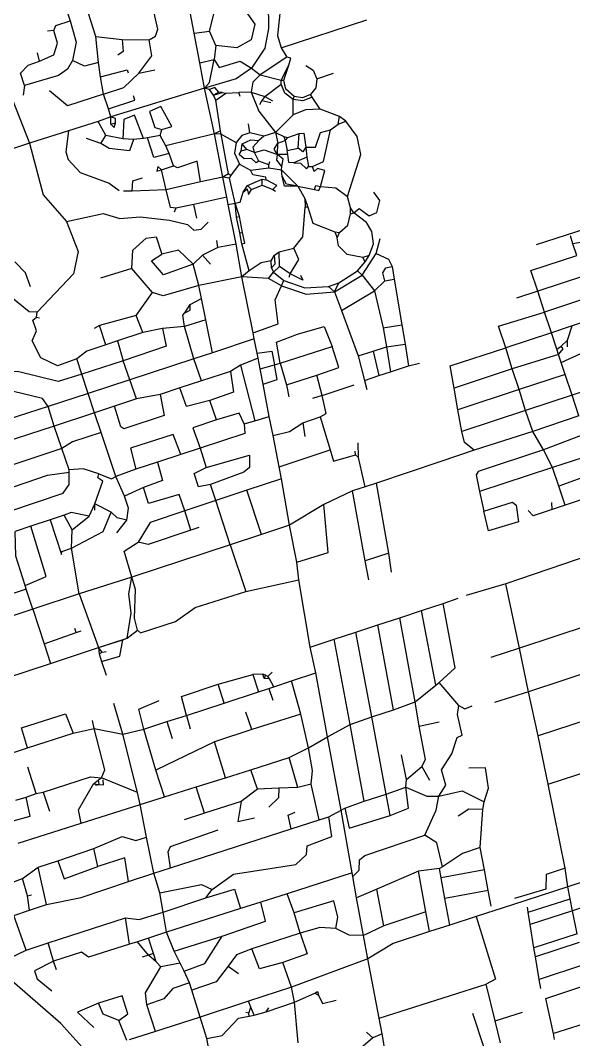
# Model space of a CAD drawing. Header units: metres. Extents: x 609554 to 651406, y 4826501 to 4857446.
# Drawn here: x 621022 to 623561, y 4840269 to 4844950 of the extents above; entities that cross this region are included whole.
import ezdxf

# ---------------------------------------------------------------- set-up
doc = ezdxf.new("R2010")
doc.units = ezdxf.units.M

msp = doc.modelspace()

# ---------------------------------------------------------------- linework, layer by layer
at = {"layer": 'ROADS'}
for points in [[(621819.1, 4844891.3), (621765.4, 4845174.3)], [(621613.5, 4844861.2), (621642.4, 4844877.6), (621653.1, 4844909.6), (621601.2, 4845142.6)], [(621181.6, 4845094.7), (621212.1, 4845066.5), (621251.1, 4844947.9)], [(621368.7, 4844875.7), (621311.9, 4845054.9)], [(622158.9, 4845033.5), (622160.9, 4844912.9), (622143.9, 4844822.6), (622082.8, 4844731.5)], [(622158.9, 4845033.5), (622196, 4845032), (622215, 4845011.7), (622201.4, 4844881.7), (622219, 4844824.8)], [(621889.2, 4844900.9), (621910.3, 4844979.5)], [(622046.4, 4845007.1), (622098.1, 4844933.5), (622081.1, 4844860.8), (622015.7, 4844823.7), (621919.3, 4844834.4)], [(621175.1, 4844903.8), (621185.2, 4844926.7), (621251.1, 4844947.9)], [(621251.1, 4844947.9), (621278.2, 4844849.8), (621261.7, 4844765.6)], [(622219, 4844824.8), (622612.3, 4844952.9)], [(621109.6, 4844762.7), (621175.6, 4844792.5), (621191.6, 4844845.6), (621175.1, 4844903.8)], [(621175.1, 4844903.8), (621146.5, 4844900.5)], [(621368.7, 4844875.7), (621489, 4844862.2)], [(621381.1, 4844756.3), (621368.7, 4844875.7)], [(621819.1, 4844891.3), (621889.2, 4844900.9)], [(621845.1, 4844754.7), (621819.1, 4844891.3)], [(621919.3, 4844834.4), (621889.2, 4844900.9)], [(621489, 4844862.2), (621493.5, 4844807.2), (621469.7, 4844790.7)], [(621489, 4844862.2), (621613.5, 4844861.2)], [(621565.4, 4844708.1), (621625, 4844786.8), (621613.5, 4844861.2)], [(621919.3, 4844834.4), (621911.7, 4844771)], [(622219, 4844824.8), (622244.7, 4844781.4)], [(621109.6, 4844762.7), (621100.8, 4844801.6)], [(622244.7, 4844781.4), (622122.8, 4844700.3)], [(622253.6, 4844745.2), (622263.5, 4844777.4), (622244.7, 4844781.4)], [(620961.1, 4844744.5), (620955.1, 4844663.5), (621064.1, 4844386.9)], [(621040.2, 4844651.6), (621022.9, 4844708.1), (621058.4, 4844744.6), (621109.6, 4844762.7)], [(621261.7, 4844765.6), (621238.2, 4844726.1), (621196.8, 4844697.1), (621040.2, 4844651.6)], [(621381.1, 4844756.3), (621316.7, 4844740.5), (621261.7, 4844765.6)], [(621390.4, 4844691.4), (621381.1, 4844756.3)], [(621845.1, 4844754.7), (621911.7, 4844771)], [(621866.9, 4844639.6), (621845.1, 4844754.7)], [(621866.9, 4844639.6), (621889.8, 4844664.8), (621911.7, 4844771)], [(622082.8, 4844731.5), (622012, 4844681.6), (621866.9, 4844639.6)], [(621911.7, 4844771), (621934.8, 4844734.6), (622030.8, 4844763.3), (622082.8, 4844731.5)], [(622082.8, 4844731.5), (622122.8, 4844700.3)], [(622218.1, 4844676.4), (622253.6, 4844745.2)], [(622230.8, 4844675.8), (622253.6, 4844745.2)], [(622331.4, 4844743.2), (622364.9, 4844721.9), (622382.8, 4844682.6)], [(621390.4, 4844691.4), (621512.5, 4844723.9), (621516.7, 4844709.1)], [(621404, 4844611), (621390.4, 4844691.4)], [(621404, 4844611), (621496.7, 4844641.5), (621565.4, 4844708.1)], [(621565.4, 4844708.1), (621639.5, 4844723.4)], [(622122.8, 4844700.3), (622088, 4844667.1), (622080.8, 4844620.7)], [(622122.8, 4844700.3), (622218.1, 4844676.4)], [(622382.8, 4844682.6), (622458.5, 4844708.1)], [(621040.2, 4844651.6), (621034.5, 4844606.2)], [(621866.9, 4844639.6), (621437.7, 4844507.2)], [(621913.1, 4844429.5), (621866.9, 4844639.6)], [(621890.4, 4844633.2), (621866.9, 4844639.6)], [(621932.3, 4844620.3), (621915, 4844641.5), (621890.4, 4844633.2)], [(622144, 4844600.7), (622219, 4844657.6)], [(622219, 4844657.6), (622218.1, 4844676.4)], [(622218.1, 4844676.4), (622230.8, 4844675.8)], [(622274, 4844587.2), (622236.1, 4844616.5), (622219, 4844657.6)], [(622279, 4844600.3), (622240.4, 4844633.7), (622230.8, 4844675.8)], [(622382.8, 4844682.6), (622377.6, 4844640.5), (622353.2, 4844609.6)], [(621404, 4844611), (621238.1, 4844558.1), (621155.5, 4844626.6)], [(621426, 4844544), (621404, 4844611)], [(621426, 4844544), (621546.5, 4844583.6), (621540.7, 4844603.8)], [(621908.5, 4844607), (621890.4, 4844633.2)], [(621932.3, 4844620.3), (621908.5, 4844607)], [(621908.5, 4844607), (621948.4, 4844619.1)], [(621919.1, 4844583.3), (621908.5, 4844607)], [(621919.1, 4844583.3), (621965.3, 4844616.4)], [(621948.4, 4844619.1), (621932.3, 4844620.3)], [(621948.4, 4844619.1), (621965.3, 4844616.4)], [(621965.3, 4844616.4), (622024, 4844619)], [(622080.8, 4844620.7), (622024, 4844619)], [(622030.2, 4844600.2), (622024, 4844619)], [(622080.8, 4844620.7), (622116.4, 4844533.8), (622192.8, 4844434.8)], [(622080.8, 4844620.7), (622144, 4844600.7)], [(622144, 4844600.7), (622130.5, 4844581.8)], [(622144, 4844600.7), (622179.3, 4844581.2)], [(622274, 4844587.2), (622279, 4844600.3)], [(622360.4, 4844597.3), (622318.4, 4844581.2), (622274, 4844587.2)], [(622353.2, 4844609.6), (622317, 4844594.3), (622279, 4844600.3)], [(622360.4, 4844597.3), (622353.2, 4844609.6)], [(622397, 4844543.1), (622360.4, 4844597.3)], [(621437.7, 4844507.2), (621426, 4844544)], [(621671.7, 4844448.6), (621717.7, 4844463.4), (621667.1, 4844554.2), (621615, 4844531.8), (621638.3, 4844457.8), (621671.7, 4844448.6)], [(621940.2, 4844443.5), (621919.1, 4844583.3)], [(622130.5, 4844581.8), (622119.6, 4844562.8)], [(622130.5, 4844581.8), (622171.6, 4844572.6)], [(622273.6, 4844517.1), (622274, 4844587.2)], [(622397, 4844543.1), (622330.3, 4844539.7), (622273.6, 4844517.1)], [(622486.7, 4844509.6), (622397, 4844543.1)], [(621437.7, 4844507.2), (621378.5, 4844486.4)], [(621436.5, 4844473.8), (621437.7, 4844507.2)], [(621458.3, 4844479.5), (621458.4, 4844499.9), (621437.7, 4844507.2)], [(621587.6, 4844407.5), (621546.3, 4844515.2), (621496.9, 4844495.1), (621491.6, 4844406.8)], [(622273.6, 4844517.1), (622192.8, 4844434.8)], [(622480.6, 4844473.1), (622486.7, 4844509.6)], [(622514.9, 4844487.9), (622486.7, 4844509.6)], [(621378.5, 4844486.4), (621243, 4844442.5)], [(621414.3, 4844421.4), (621378.5, 4844486.4)], [(621436.5, 4844473.8), (621452.9, 4844459.1), (621458.3, 4844479.5)], [(621436.5, 4844473.8), (621458.3, 4844479.5)], [(622074.6, 4844434.1), (622068.1, 4844474.8)], [(622445.8, 4844447.2), (622480.6, 4844473.1)], [(622480.6, 4844473.1), (622514.9, 4844487.9)], [(622523.6, 4844142), (622584.2, 4844334.6), (622566.9, 4844417.6), (622514.9, 4844487.9)], [(621243, 4844442.5), (621064.1, 4844386.9)], [(621243, 4844442.5), (621230.7, 4844346.7), (621242, 4844311.4), (621296.6, 4844251.7), (621428.9, 4844202.6), (621474.6, 4844169.4)], [(621391.1, 4844384.8), (621325.1, 4844407.3)], [(621391.1, 4844384.8), (621414.3, 4844421.4)], [(621541.1, 4844402.9), (621522.9, 4844351.5), (621429.7, 4844362.4), (621391.1, 4844384.8)], [(621491.6, 4844406.8), (621414.3, 4844421.4)], [(621541.1, 4844402.9), (621491.6, 4844406.8)], [(621587.6, 4844407.5), (621541.1, 4844402.9)], [(621605.2, 4844411.7), (621587.6, 4844407.5)], [(621663.6, 4844421.4), (621605.2, 4844411.7)], [(621704.5, 4844338.5), (621634.4, 4844321.3), (621605.2, 4844411.7)], [(621663.6, 4844421.4), (621671.7, 4844448.6)], [(621689.4, 4844373.8), (621663.6, 4844421.4)], [(621913.1, 4844429.5), (621689.4, 4844373.8)], [(621940.2, 4844443.5), (621913.1, 4844429.5)], [(621944.1, 4844427.6), (621913.1, 4844429.5)], [(621951.7, 4844230.4), (621913.1, 4844429.5)], [(621944.1, 4844427.6), (621940.2, 4844443.5)], [(621944.1, 4844427.6), (622011.7, 4844390)], [(621977, 4844245.9), (621944.1, 4844427.6)], [(622074.6, 4844434.1), (622038.5, 4844421.2), (622011.7, 4844390)], [(622139.5, 4844419.1), (622074.6, 4844434.1)], [(622139.5, 4844419.1), (622116.6, 4844399)], [(622192.8, 4844434.8), (622139.5, 4844419.1)], [(622192.8, 4844434.8), (622230.8, 4844417.6)], [(622192.8, 4844434.8), (622204.1, 4844386.1)], [(622230.8, 4844417.6), (622249.1, 4844412.5)], [(622230.8, 4844417.6), (622237.5, 4844399.2)], [(622237.5, 4844399.2), (622249.1, 4844412.5)], [(622249.1, 4844412.5), (622301.2, 4844430.6)], [(622296.5, 4844363.5), (622301.2, 4844430.6)], [(622301.2, 4844430.6), (622323, 4844431.9), (622332.3, 4844368.1)], [(622332.3, 4844368.1), (622376.4, 4844368.4), (622398.5, 4844435.9), (622445.8, 4844447.2)], [(622361.9, 4844279.1), (622413.5, 4844301.6), (622445.8, 4844447.2)], [(621064.1, 4844386.9), (620661.8, 4844253.6)], [(621064.1, 4844386.9), (621126.5, 4844149.2), (621234.4, 4844026.3)], [(621704.5, 4844338.5), (621689.4, 4844373.8)], [(622011.7, 4844390), (622004.4, 4844341), (622027.2, 4844290.6)], [(622034.4, 4844349.1), (622039.9, 4844382.9)], [(622061, 4844358), (622034.4, 4844349.1)], [(622039.9, 4844382.9), (622079.2, 4844401.4), (622116.6, 4844399)], [(622061, 4844358), (622039.9, 4844382.9)], [(622096.5, 4844343.8), (622061, 4844358)], [(622096.5, 4844343.8), (622090.6, 4844369.1), (622116.6, 4844399)], [(622096.5, 4844343.8), (622140.3, 4844356.2), (622201.5, 4844334.4)], [(622201.5, 4844334.4), (622186, 4844358.5), (622204.1, 4844386.1)], [(622201.5, 4844334.4), (622204.1, 4844386.1)], [(622204.1, 4844386.1), (622237.5, 4844399.2)], [(622237.5, 4844399.2), (622246.7, 4844353.3)], [(622246.7, 4844353.3), (622296.5, 4844363.5)], [(622332.3, 4844368.1), (622317.7, 4844346.9), (622296.5, 4844363.5)], [(622332.3, 4844368.1), (622337.1, 4844322.5)], [(621725.1, 4844281.7), (621704.5, 4844338.5)], [(622116.9, 4844304.5), (622103.3, 4844295.4), (622081.9, 4844315.4), (622048.6, 4844314.7), (622025.3, 4844334.8), (622034.4, 4844349.1)], [(622116.9, 4844304.5), (622096.5, 4844343.8)], [(622221.2, 4844279.8), (622198.1, 4844309), (622201.5, 4844334.4)], [(622249, 4844334.5), (622201.5, 4844334.4)], [(622221.2, 4844279.8), (622228.1, 4844313.5), (622201.5, 4844334.4)], [(622249, 4844334.5), (622246.7, 4844353.3)], [(622277.1, 4844296.1), (622253.4, 4844297.7), (622249, 4844334.5)], [(622337.1, 4844322.5), (622277.1, 4844296.1)], [(622337.1, 4844322.5), (622344.1, 4844280)], [(621670.1, 4844263.9), (621652.3, 4844279.4), (621648.3, 4844257.4), (621670.1, 4844263.9)], [(621670.1, 4844263.9), (621725.1, 4844281.7)], [(621690.4, 4844171.4), (621670.1, 4844263.9)], [(621848.6, 4844209.6), (621832.9, 4844304.3), (621742.5, 4844273.9), (621725.1, 4844281.7)], [(621988.3, 4844236.2), (622027.2, 4844290.6)], [(622027.2, 4844290.6), (622077.2, 4844261.8)], [(622077.2, 4844261.8), (622162.1, 4844273.7)], [(622150.6, 4844218.4), (622148.2, 4844230.1), (622089.4, 4844240.8), (622077.2, 4844261.8)], [(622161.6, 4844286.3), (622116.9, 4844304.5)], [(622161.6, 4844286.3), (622167, 4844301.5)], [(622162.1, 4844273.7), (622161.6, 4844286.3)], [(622162.1, 4844273.7), (622219.9, 4844264.2)], [(622219.9, 4844264.2), (622221.2, 4844279.8)], [(622219.9, 4844264.2), (622294.5, 4844188.5)], [(622223.8, 4844234.8), (622219.9, 4844264.2)], [(622277.1, 4844296.1), (622307.6, 4844293.9), (622335.5, 4844267.8), (622344.1, 4844280)], [(622344.1, 4844280), (622361.9, 4844279.1)], [(622398.4, 4844186.9), (622419.1, 4844261.2), (622385.1, 4844269.8), (622370.8, 4844256.8), (622361.9, 4844279.1)], [(621535, 4844165.8), (621537.6, 4844213.8), (621581.8, 4844227.8)], [(621951.7, 4844230.4), (621848.6, 4844209.6)], [(621977, 4844245.9), (621951.7, 4844230.4)], [(621981.4, 4844225.6), (621951.7, 4844230.4)], [(621969.4, 4844139.1), (621951.7, 4844230.4)], [(621988.3, 4844236.2), (621977, 4844245.9)], [(621981.4, 4844225.6), (621988.3, 4844236.2)], [(622008, 4844110.5), (621981.4, 4844225.6)], [(622064.3, 4844192.3), (622131.4, 4844220.6)], [(622131.4, 4844220.6), (622150.6, 4844218.4)], [(622131.5, 4844193.6), (622131.4, 4844220.6)], [(622179.9, 4844173.5), (622199.4, 4844192.7), (622150.6, 4844218.4)], [(622294.5, 4844188.5), (622242.7, 4844197.4), (622223.8, 4844234.8)], [(622294.5, 4844188.5), (622233.4, 4844188.4), (622223.8, 4844234.8)], [(621690.4, 4844171.4), (621535, 4844165.8)], [(621848.6, 4844209.6), (621690.4, 4844171.4)], [(621735.9, 4844087.2), (621711.4, 4844090.5), (621690.4, 4844171.4)], [(622044, 4844161.2), (622064.3, 4844192.3)], [(622044, 4844161.2), (622063, 4844176.9), (622068.3, 4844151.3), (622083, 4844173.5)], [(622083, 4844173.5), (622064.3, 4844192.3)], [(622083, 4844173.5), (622131.5, 4844193.6)], [(622131.5, 4844193.6), (622179.9, 4844173.5)], [(622179.9, 4844173.5), (622192.5, 4844165.5)], [(622294.5, 4844188.5), (622326.9, 4844131.9)], [(622294.5, 4844188.5), (622371.6, 4844173.2)], [(622371.6, 4844173.2), (622378.3, 4844192.4), (622398.4, 4844186.9)], [(622371.6, 4844173.2), (622392.2, 4844168.3), (622398.4, 4844186.9)], [(622398.4, 4844186.9), (622469.9, 4844181.4), (622523.6, 4844142)], [(621535, 4844165.8), (621495.4, 4844166.3)], [(621969.4, 4844139.1), (621817.4, 4844104.6)], [(621976.2, 4844104.2), (621969.4, 4844139.1)], [(622008, 4844110.5), (622030.4, 4844115.2), (622044, 4844161.2)], [(622326.9, 4844131.9), (622340.7, 4844093)], [(622326.9, 4844131.9), (622328.6, 4844093.2)], [(622536.6, 4844089), (622523.6, 4844142)], [(622552.1, 4844065.8), (622576.4, 4844086.1), (622622.9, 4844052.8), (622658.2, 4844067.8), (622671.4, 4844123.8), (622643.5, 4844161.7)], [(621735.9, 4844087.2), (621727.8, 4844068.8)], [(621817.4, 4844104.6), (621735.9, 4844087.2)], [(621831, 4844042.3), (621817.4, 4844104.6)], [(621976.2, 4844104.2), (622008, 4844110.5)], [(622011.6, 4843922.2), (621976.2, 4844104.2)], [(622027.3, 4844049.4), (622008, 4844110.5)], [(622014.3, 4844046.4), (622008, 4844110.5)], [(622277.4, 4843903.8), (622318.8, 4843955.6), (622328.6, 4844093.2)], [(622340.7, 4844093), (622328.6, 4844093.2)], [(622340.7, 4844093), (622363.6, 4844018.7), (622464.7, 4843979.1)], [(622536.1, 4844061.9), (622536.6, 4844089)], [(622552.1, 4844065.8), (622536.6, 4844089)], [(621234.4, 4844026.3), (621402.4, 4844062.9), (621479, 4844041.2), (621572, 4844048.2), (621706.8, 4844032.8), (621788.8, 4844012.3), (621817.9, 4843986.8), (621850.9, 4843991.6), (621883.7, 4844022.9)], [(622014.3, 4844046.4), (622027.3, 4844049.4)], [(622028.5, 4843974.1), (622014.3, 4844046.4)], [(622041.6, 4843976.5), (622027.3, 4844049.4)], [(622486.9, 4843975.9), (622524.8, 4844009.3), (622536.1, 4844061.9)], [(622536.1, 4844061.9), (622552.1, 4844065.8)], [(622622.2, 4843870), (622642.4, 4843923.4), (622635.3, 4843980.7), (622609.7, 4844021.4), (622552.1, 4844065.8)], [(621234.4, 4844026.3), (621286.9, 4843888.9), (621266.3, 4843786.1), (621099.3, 4843610.9)], [(623874.1, 4843770), (623685.8, 4843978.2), (623617.1, 4843992.4), (623389.3, 4843920)], [(621533.8, 4843810.7), (621538.3, 4843895.5), (621598.5, 4843949.6), (621645.3, 4843956.7), (621671.8, 4843877.1)], [(621927.8, 4843907), (621923, 4843940.1)], [(622028.5, 4843974.1), (622041.6, 4843976.5)], [(622038, 4843924.2), (622028.5, 4843974.1)], [(622038, 4843924.2), (622051.3, 4843926.4), (622041.6, 4843976.5)], [(622464.7, 4843979.1), (622486.9, 4843975.9)], [(622464.7, 4843979.1), (622475.5, 4843951)], [(622475.5, 4843951), (622486.9, 4843975.9)], [(622593.2, 4843860.6), (622521, 4843874.6), (622482.1, 4843914.7), (622475.5, 4843951)], [(622655.3, 4843879.6), (622672.8, 4843949)], [(623557.1, 4843923.6), (623545.6, 4843961.4)], [(623668.3, 4843902.6), (623650.6, 4843941), (623557.1, 4843923.6)], [(621815.6, 4843830.9), (621748, 4843895.4), (621671.8, 4843877.1)], [(621927.8, 4843907), (621858.1, 4843871.7)], [(622011.6, 4843922.2), (621927.8, 4843907)], [(622038.9, 4843772.9), (622011.6, 4843922.2)], [(622071.4, 4843800.4), (622038, 4843924.2)], [(622187.9, 4843871.7), (622209.3, 4843887.6)], [(622209.3, 4843887.6), (622277.4, 4843903.8)], [(622210.9, 4843819.5), (622209.3, 4843887.6)], [(622259.6, 4843786.5), (622299, 4843851.7), (622277.4, 4843903.8)], [(623574.8, 4843871.2), (623557.1, 4843923.6)], [(621067.8, 4843727.2), (621046, 4843791.6), (620996.1, 4843841.6)], [(621815.6, 4843830.9), (621679.1, 4843781.8), (621624.2, 4843845.6), (621671.8, 4843877.1)], [(621858.1, 4843871.7), (621815.6, 4843830.9)], [(621858.1, 4843871.7), (621893.8, 4843831.4)], [(622173.4, 4843846.2), (622126.2, 4843836.5), (622071.4, 4843800.4)], [(622173.4, 4843846.2), (622187.9, 4843871.7)], [(622173.6, 4843813.5), (622173.4, 4843846.2)], [(622173.6, 4843813.5), (622191.3, 4843832.4), (622187.9, 4843871.7)], [(622568.4, 4843800.8), (622604.1, 4843841.6)], [(622590.7, 4843780.7), (622655.3, 4843879.6)], [(622622.2, 4843870), (622593.2, 4843860.6)], [(622604.1, 4843841.6), (622593.2, 4843860.6)], [(622604.1, 4843841.6), (622622.2, 4843870)], [(622655.3, 4843879.6), (622711.5, 4843853.1), (622727.5, 4843820.7)], [(623395.9, 4843706.6), (623364.5, 4843801.3), (623574.8, 4843871.2)], [(621533.8, 4843810.7), (621390.2, 4843765.7)], [(621627.8, 4843700.2), (621533.8, 4843810.7)], [(621841.1, 4843733.4), (621815.6, 4843830.9)], [(622071.4, 4843800.4), (622038.9, 4843772.9)], [(622173.6, 4843813.5), (622183, 4843793.5)], [(622183, 4843793.5), (622210.9, 4843819.5)], [(622259.6, 4843786.5), (622210.9, 4843819.5)], [(622483.1, 4843744.5), (622568.4, 4843800.8)], [(622590.7, 4843780.7), (622568.4, 4843800.8)], [(622694.3, 4843753.8), (622684.6, 4843790.5), (622698.3, 4843813.2), (622727.5, 4843820.7)], [(622727.5, 4843820.7), (622737.1, 4843761.5)], [(622038.9, 4843772.9), (621841.1, 4843733.4)], [(622090.3, 4843515.8), (622038.9, 4843772.9)], [(622160, 4843764.3), (622038.9, 4843772.9)], [(622160, 4843764.3), (622183, 4843793.5)], [(622219.7, 4843731.7), (622160, 4843764.3)], [(622183, 4843793.5), (622230.2, 4843756)], [(622219.7, 4843731.7), (622230.2, 4843756)], [(622230.2, 4843756), (622327, 4843722.6), (622436.1, 4843728.6)], [(622255.6, 4843771.2), (622259.6, 4843786.5)], [(622308, 4843779.6), (622318.2, 4843756.5), (622259.6, 4843786.5)], [(622462.7, 4843703.3), (622590.7, 4843780.7)], [(622590.7, 4843780.7), (622646.3, 4843707.5)], [(622646.3, 4843707.5), (622694.3, 4843753.8)], [(622694.3, 4843753.8), (622737.1, 4843761.5)], [(622737.1, 4843761.5), (622772, 4843551.4)], [(623606.1, 4843776.1), (623395.9, 4843706.6)], [(621099.3, 4843610.9), (621062.9, 4843611.9), (620980.7, 4843678.2), (620905.8, 4843701.3), (620832.7, 4843710.3), (620739.5, 4843693.3)], [(621553.1, 4843594.6), (621627.8, 4843700.2)], [(621841.1, 4843733.4), (621677.1, 4843684.7), (621627.8, 4843700.2)], [(621853, 4843672.8), (621841.1, 4843733.4)], [(622090.3, 4843515.8), (622204.8, 4843556.7), (622190.5, 4843667.4), (622219.7, 4843731.7)], [(622219.7, 4843731.7), (622333.3, 4843693.3), (622462.7, 4843703.3)], [(622436.1, 4843728.6), (622483.1, 4843744.5)], [(622462.7, 4843703.3), (622436.1, 4843728.6)], [(622462.7, 4843703.3), (622483.1, 4843744.5)], [(622462.7, 4843703.3), (622495.3, 4843617.2)], [(622495.3, 4843617.2), (622646.3, 4843707.5)], [(622646.3, 4843707.5), (622686.7, 4843538.9)], [(623395.9, 4843706.6), (623297.9, 4843674.1)], [(623427.6, 4843610.7), (623395.9, 4843706.6)], [(621800.9, 4843645.7), (621853, 4843672.8)], [(621872.3, 4843575.2), (621853, 4843672.8)], [(623637.6, 4843680.8), (623427.6, 4843610.7)], [(621095.8, 4843586.9), (621099.3, 4843610.9)], [(621774.9, 4843545), (621767, 4843595.7), (621777, 4843607.8)], [(621777, 4843607.8), (621800.9, 4843645.7)], [(621777, 4843607.8), (621801.8, 4843619.3), (621800.9, 4843645.7)], [(622495.3, 4843617.2), (622571.3, 4843409.1)], [(623248.9, 4843445.9), (623215.7, 4843546.3), (623427.6, 4843610.7)], [(623458.8, 4843515.8), (623427.6, 4843610.7)], [(621281.1, 4843396.3), (621192.2, 4843363.2), (621116.1, 4843401), (621076.6, 4843478.4), (621096.4, 4843524.9), (621079.7, 4843573.4), (621095.8, 4843586.9)], [(621095.8, 4843586.9), (621109.2, 4843584.6)], [(621553.1, 4843594.6), (621385.3, 4843548.4)], [(621583.7, 4843516.1), (621553.1, 4843594.6)], [(621872.3, 4843575.2), (621774.9, 4843545)], [(621903, 4843423.4), (621872.3, 4843575.2)], [(623669, 4843585.2), (623554.1, 4843547.3)], [(621385.3, 4843548.4), (621360.4, 4843535.1)], [(621414, 4843460.2), (621385.3, 4843548.4)], [(621583.7, 4843516.1), (621467.8, 4843477.9)], [(621674.2, 4843534.5), (621691.4, 4843454.3), (621493.9, 4843387)], [(621674.2, 4843534.5), (621583.7, 4843516.1)], [(621774.9, 4843545), (621674.2, 4843534.5)], [(621818, 4843395.5), (621774.9, 4843545)], [(622095.5, 4843487.7), (622090.3, 4843515.8)], [(622214.5, 4843376.3), (622197.6, 4843471.8), (622293, 4843508.8), (622416.2, 4843544.8), (622452.7, 4843453.2)], [(622686.7, 4843538.9), (622772, 4843551.4)], [(622686.7, 4843538.9), (622701.6, 4843451.1)], [(622772, 4843551.4), (622788, 4843463.7)], [(623458.8, 4843515.8), (623248.9, 4843445.9)], [(623554.1, 4843547.3), (623458.8, 4843515.8)], [(623483.5, 4843440.2), (623458.8, 4843515.8)], [(623532.9, 4843481.8), (623554.1, 4843547.3)], [(621467.8, 4843477.9), (621414, 4843460.2)], [(621467.8, 4843477.9), (621493.9, 4843387)], [(622095.5, 4843487.7), (621903, 4843423.4)], [(622108.3, 4843422.2), (622095.5, 4843487.7)], [(623503.7, 4843379.3), (623648, 4843444.8), (623635, 4843491.3)], [(623504.1, 4843453.4), (623532.9, 4843481.8)], [(623532.3, 4843451.3), (623532.9, 4843481.8)], [(621414, 4843460.2), (621327.7, 4843431.3), (621281.1, 4843396.3)], [(621903, 4843423.4), (621818, 4843395.5)], [(622108.3, 4843422.2), (622176.4, 4843431.6), (622188, 4843368.7)], [(622112.5, 4843399.6), (622108.3, 4843422.2)], [(622214.5, 4843376.3), (622452.7, 4843453.2)], [(622381.7, 4843320.6), (622483.6, 4843356.2), (622452.7, 4843453.2)], [(622571.3, 4843409.1), (622640.4, 4843431.3)], [(622640.4, 4843431.3), (622701.6, 4843451.1)], [(622640.4, 4843431.3), (622666.1, 4843319)], [(622701.6, 4843451.1), (622788, 4843463.7)], [(622701.6, 4843451.1), (622720.8, 4843335.9)], [(622788, 4843463.7), (622803.7, 4843363.2)], [(623012.4, 4843261.9), (622994.4, 4843363.7), (623248.9, 4843445.9)], [(623278.8, 4843350.4), (623248.9, 4843445.9)], [(623483.5, 4843440.2), (623504.1, 4843453.4)], [(623491.4, 4843416.2), (623483.5, 4843440.2)], [(623491.4, 4843416.2), (623512, 4843442.3), (623504.1, 4843453.4)], [(621304.5, 4843325.7), (621281.1, 4843396.3)], [(621493.9, 4843387), (621304.5, 4843325.7)], [(621523.6, 4843298.9), (621493.9, 4843387)], [(621818, 4843395.5), (621523.6, 4843298.9)], [(621853.5, 4843295.6), (621818, 4843395.5)], [(622112.5, 4843399.6), (622032, 4843366.4)], [(622122.1, 4843349.8), (622112.5, 4843399.6)], [(622188, 4843368.7), (622214.5, 4843376.3)], [(622214.5, 4843376.3), (622243.8, 4843275.8)], [(622571.3, 4843409.1), (622601, 4843296.2)], [(622803.7, 4843363.2), (622853.3, 4843375.5)], [(623491.4, 4843416.2), (623278.8, 4843350.4)], [(623503.7, 4843379.3), (623491.4, 4843416.2)], [(623522.2, 4843324.1), (623503.7, 4843379.3)], [(621304.5, 4843325.7), (621195.5, 4843291.3), (621008.6, 4843337.9), (620913.6, 4843330.4), (620901.1, 4843314.8), (620915.8, 4843237.2)], [(621333.3, 4843236.9), (621304.5, 4843325.7)], [(621985.5, 4843337.8), (621853.5, 4843295.6)], [(621985.5, 4843337.8), (622000.2, 4843242.9), (621891.2, 4843205)], [(622032, 4843366.4), (621985.5, 4843337.8)], [(622032, 4843366.4), (622097.6, 4843111.6)], [(622122.1, 4843349.8), (622188, 4843368.7)], [(622135.8, 4843278.8), (622122.1, 4843349.8)], [(622135.8, 4843278.8), (622200.5, 4843301.1), (622188, 4843368.7)], [(622666.1, 4843319), (622720.8, 4843335.9)], [(622720.8, 4843335.9), (622803.7, 4843363.2)], [(623278.8, 4843350.4), (623012.4, 4843261.9)], [(623310.3, 4843254.8), (623278.8, 4843350.4)], [(621523.6, 4843298.9), (621333.3, 4843236.9)], [(621555.3, 4843211.8), (621523.6, 4843298.9)], [(621853.5, 4843295.6), (621754.4, 4843262.6)], [(622164.2, 4843130.7), (622135.8, 4843278.8)], [(622243.8, 4843275.8), (622381.7, 4843320.6)], [(622406.5, 4843227.6), (622381.7, 4843320.6)], [(622601, 4843296.2), (622666.1, 4843319)], [(622601, 4843296.2), (622611.8, 4843254.4)], [(623522.2, 4843324.1), (623310.3, 4843254.8)], [(623553.9, 4843229.1), (623522.2, 4843324.1)], [(623764.1, 4843298.1), (623553.9, 4843229.1)], [(621149.5, 4843176.4), (621123, 4843213), (620990.4, 4843245.7), (620915.8, 4843237.2)], [(621333.3, 4843236.9), (621149.5, 4843176.4)], [(621362.5, 4843148.4), (621333.3, 4843236.9)], [(621663.3, 4843232.5), (621681.9, 4843135.8), (621497.4, 4843074.2), (621482.3, 4843083.2), (621454.4, 4843178.5)], [(621663.3, 4843232.5), (621555.3, 4843211.8)], [(621754.4, 4843262.6), (621663.3, 4843232.5)], [(621891.2, 4843205), (621783.9, 4843177), (621754.4, 4843262.6)], [(622243.8, 4843275.8), (622253.7, 4843222)], [(622406.5, 4843227.6), (622554.1, 4843276)], [(623030, 4843161.2), (623012.4, 4843261.9)], [(623310.3, 4843254.8), (623030, 4843161.2)], [(623339.7, 4843158.2), (623310.3, 4843254.8)], [(621555.3, 4843211.8), (621454.4, 4843178.5)], [(621921.7, 4843115.5), (621891.2, 4843205)], [(622406.5, 4843227.6), (622362.3, 4843213.4)], [(622397.1, 4843129.2), (622425.4, 4843144.7), (622406.5, 4843227.6)], [(623553.9, 4843229.1), (623339.7, 4843158.2)], [(623585, 4843134.4), (623553.9, 4843229.1)], [(621149.5, 4843176.4), (620959.5, 4843115.1)], [(621177.2, 4843086.6), (621149.5, 4843176.4)], [(621362.5, 4843148.4), (621177.2, 4843086.6)], [(621454.4, 4843178.5), (621362.5, 4843148.4)], [(621392.9, 4843057.4), (621362.5, 4843148.4)], [(622049.5, 4843096.6), (622025.3, 4843146.3), (621921.7, 4843115.5)], [(623047.4, 4843062.1), (623030, 4843161.2)], [(623339.7, 4843158.2), (623047.4, 4843062.1)], [(623373.7, 4843062.8), (623339.7, 4843158.2)], [(621921.7, 4843115.5), (621814, 4843078.7), (621846.9, 4842985.9)], [(622049.5, 4843096.6), (622051.4, 4843053.2), (621846.9, 4842985.9)], [(622049.5, 4843096.6), (622097.6, 4843111.6)], [(622097.6, 4843111.6), (622164.2, 4843130.7)], [(622181.7, 4843043.9), (622164.2, 4843130.7)], [(622181.7, 4843043.9), (622256.4, 4843061.9), (622317.7, 4843101.9)], [(622317.7, 4843101.9), (622397.1, 4843129.2)], [(622317.7, 4843101.9), (622327.8, 4843039.8)], [(622397.1, 4843129.2), (622443.9, 4842977.9)], [(623585, 4843134.4), (623373.7, 4843062.8)], [(621177.2, 4843086.6), (620882.7, 4842991.8)], [(621212.2, 4842983.3), (621177.2, 4843086.6)], [(621392.9, 4843057.4), (621261, 4843014.5), (621212.2, 4842983.3)], [(621459.7, 4842854.9), (621392.9, 4843057.4)], [(621758.3, 4842957.2), (621723, 4843048.4), (621527.7, 4842986.2), (621551.3, 4842888.8)], [(623104.6, 4842976.6), (623060.3, 4843011.1), (623047.4, 4843062.1)], [(623373.7, 4843062.8), (623104.6, 4842976.6)], [(623421.7, 4842978), (623373.7, 4843062.8)], [(623691.7, 4843080.1), (623421.7, 4842978)], [(622209.9, 4842900.5), (622181.7, 4843043.9)], [(622573.9, 4842943), (622571.7, 4843009.8)], [(623716.9, 4843002.2), (623606.2, 4842942.9), (623463.5, 4842896.6)], [(621212.2, 4842983.3), (620916.8, 4842885.7)], [(621245.4, 4842885.9), (621212.2, 4842983.3)], [(621758.3, 4842957.2), (621651.5, 4842921.6)], [(621846.9, 4842985.9), (621758.3, 4842957.2)], [(621846.9, 4842985.9), (621874.7, 4842896.7)], [(621874.7, 4842896.7), (622073, 4842953.5), (622073.8, 4842897.1), (622047.1, 4842875.7), (621894.2, 4842818.6)], [(622209.9, 4842900.5), (622443.9, 4842977.9)], [(622443.9, 4842977.9), (622458.7, 4842925.5), (622560.4, 4842954.9)], [(622560.4, 4842954.9), (622558.1, 4842971.8)], [(622573.9, 4842943), (622560.4, 4842954.9)], [(623104.6, 4842976.6), (622947.3, 4842922.9)], [(623421.7, 4842978), (623123.2, 4842878.8), (623113.8, 4842863), (623129.4, 4842787.2)], [(623463.5, 4842896.6), (623421.7, 4842978)], [(621651.5, 4842921.6), (621551.3, 4842888.8)], [(621651.5, 4842921.6), (621673.9, 4842837.3), (621586.7, 4842804.9)], [(622604.5, 4842808.4), (622573.9, 4842943)], [(622947.3, 4842922.9), (622655.5, 4842825)], [(623749.8, 4842904.2), (623492.8, 4842811.1)], [(620946.1, 4842792.7), (621146.6, 4842861.1), (621246.1, 4842875.3)], [(620973.9, 4842695.8), (621217.9, 4842778.8), (621246.4, 4842818.2), (621246.1, 4842875.3)], [(621381.3, 4842867.1), (621310.5, 4842891.2), (621245.4, 4842885.9)], [(621246.1, 4842875.3), (621245.4, 4842885.9)], [(621364.1, 4842729.3), (621399.8, 4842834), (621377.4, 4842849.3), (621381.3, 4842867.1)], [(621381.3, 4842867.1), (621440.3, 4842844.9), (621459.7, 4842854.9)], [(621551.3, 4842888.8), (621459.7, 4842854.9)], [(621894.2, 4842818.6), (621839.6, 4842807.6), (621819.4, 4842868.8), (621874.7, 4842896.7)], [(622220, 4842845.2), (622209.9, 4842900.5)], [(623463.5, 4842896.6), (623129.4, 4842787.2)], [(623492.8, 4842811.1), (623463.5, 4842896.6)], [(621500.4, 4842765.2), (621459.7, 4842854.9)], [(621918.2, 4842744.9), (621894.2, 4842818.6)], [(622220, 4842845.2), (622061.4, 4842792.7)], [(622256.7, 4842631.9), (622220, 4842845.2)], [(622655.5, 4842825), (622604.5, 4842808.4)], [(622712.4, 4842503.7), (622655.5, 4842825)], [(623521.1, 4842723.2), (623492.8, 4842811.1)], [(621586.7, 4842804.9), (621500.4, 4842765.2)], [(621510.3, 4842654.6), (621517.9, 4842709.9), (621500.4, 4842765.2)], [(621775.9, 4842698.3), (621750.8, 4842772.7), (621609.7, 4842731.1), (621586.7, 4842804.9)], [(622061.4, 4842792.7), (621918.2, 4842744.9)], [(622128.3, 4842589.5), (622061.4, 4842792.7)], [(622546.2, 4842789), (622415.1, 4842727.2)], [(622604.5, 4842808.4), (622546.2, 4842789)], [(622604, 4842468.7), (622546.2, 4842789)], [(623129.4, 4842787.2), (623149.2, 4842696)], [(623781, 4842808.9), (623521.1, 4842723.2)], [(621338.4, 4842673.1), (621364.1, 4842729.3)], [(621363, 4842701.4), (621364.1, 4842729.3)], [(621439.3, 4842691.9), (621364.1, 4842729.3)], [(621918.2, 4842744.9), (621775.9, 4842698.3)], [(621983.9, 4842541.5), (621918.2, 4842744.9)], [(622415.1, 4842727.2), (622256.7, 4842631.9)], [(622290.1, 4842462.4), (622433.7, 4842506), (622415.1, 4842727.2)], [(623149.2, 4842696), (623279.6, 4842737.8), (623297.2, 4842724.1), (623307.4, 4842647.8), (623169.4, 4842605.5), (623149.2, 4842696)], [(623462.8, 4842703.5), (623461.2, 4842735.3)], [(623521.1, 4842723.2), (623462.8, 4842703.5)], [(621222.6, 4842677.2), (621158.5, 4842655.8)], [(621338.4, 4842673.1), (621255, 4842690.7), (621222.6, 4842677.2)], [(621259.2, 4842610.4), (621222.6, 4842677.2)], [(621255.9, 4842525.7), (621401.2, 4842602.5), (621439.3, 4842691.9)], [(621259.2, 4842610.4), (621338.4, 4842673.1)], [(621510.3, 4842654.6), (621466, 4842666.1), (621439.3, 4842691.9)], [(621775.9, 4842698.3), (621617.3, 4842644.1), (621562.3, 4842553.2)], [(621804.5, 4842609.6), (621775.9, 4842698.3)], [(623462.8, 4842703.5), (623375, 4842674.4), (623352.6, 4842698.9)], [(621070.3, 4842626.8), (620998.3, 4842603.2)], [(621044.7, 4842355.2), (621141, 4842396.6), (621070.3, 4842626.8)], [(621158.5, 4842655.8), (621070.3, 4842626.8)], [(621158.5, 4842655.8), (621210.6, 4842496.6), (621212.2, 4842510.7), (621255.9, 4842525.7)], [(621465.1, 4842597), (621510.3, 4842654.6)], [(622256.7, 4842631.9), (622128.3, 4842589.5)], [(622290.1, 4842462.4), (622256.7, 4842631.9)], [(624024.8, 4842652.1), (623971.3, 4842609.1), (623249.9, 4842362.2)], [(621044.7, 4842355.2), (621000.9, 4842489.8), (620998.3, 4842603.2)], [(621255.9, 4842525.7), (621259.2, 4842610.4)], [(621804.5, 4842609.6), (621608.8, 4842543.8), (621562.3, 4842553.2)], [(621840.8, 4842620.5), (621804.5, 4842609.6)], [(622128.3, 4842589.5), (621983.9, 4842541.5)], [(621533.6, 4842393.1), (621497.9, 4842512.8), (621562.3, 4842553.2)], [(621983.9, 4842541.5), (621533.6, 4842393.1)], [(621983.9, 4842541.5), (622056.1, 4842327.6)], [(621292.3, 4842315.8), (621255.9, 4842525.7)], [(622712.4, 4842503.7), (622604, 4842468.7)], [(622724.2, 4842416.5), (622712.4, 4842503.7)], [(622300.1, 4842381.2), (622290.1, 4842462.4)], [(622621.1, 4842380.6), (622604, 4842468.7)], [(621533.6, 4842393.1), (621292.3, 4842315.8)], [(621511.4, 4842113.6), (621530.4, 4842227.9), (621519.9, 4842316), (621533.6, 4842393.1)], [(621559.7, 4842149.9), (621545.4, 4842205.2), (621550.3, 4842336.6), (621533.6, 4842393.1)], [(621049.1, 4842337.8), (621044.7, 4842355.2)], [(622056.1, 4842327.6), (622300.1, 4842381.2)], [(622351.1, 4842071.5), (622300.1, 4842381.2)], [(623249.9, 4842362.2), (623067.6, 4842309.1)], [(623312.4, 4842067.5), (623249.9, 4842362.2)], [(621049.1, 4842337.8), (620941.3, 4842303)], [(621079.3, 4842245.4), (621049.1, 4842337.8)], [(621292.3, 4842315.8), (621079.3, 4842245.4)], [(621292.3, 4842315.8), (621380.4, 4842069.3)], [(621559.7, 4842149.9), (621573.2, 4842137.4), (621733.8, 4842190), (621823.4, 4842254.3), (622056.1, 4842327.6)], [(622962.2, 4842272.8), (623030.1, 4842296.9)], [(622862.7, 4842240), (622962.2, 4842272.8)], [(622943.1, 4841909.1), (623016.9, 4841976.3), (622962.2, 4842272.8)], [(621079.3, 4842245.4), (620869.4, 4842177.7)], [(621079.3, 4842245.4), (621131.4, 4842086.7)], [(622661.5, 4842173.7), (622762.5, 4842206.8)], [(622762.5, 4842206.8), (622862.7, 4842240)], [(622833.9, 4841819.8), (622762.5, 4842206.8)], [(622927.9, 4841897.2), (622862.7, 4842240)], [(623785.3, 4842222.4), (623312.4, 4842067.5)], [(621278, 4842139), (621272.6, 4842157.1)], [(622561.6, 4842141), (622661.5, 4842173.7)], [(622734.2, 4841784.4), (622661.5, 4842173.7)], [(621131.4, 4842086.7), (621278, 4842139)], [(621278, 4842139), (621301.7, 4842146.7)], [(621380.4, 4842069.3), (621511.4, 4842113.6)], [(621492.6, 4842105.1), (621511.4, 4842113.6)], [(621511.4, 4842113.6), (621559.7, 4842149.9)], [(622461.5, 4842107.7), (622561.6, 4842141)], [(622634.2, 4841751.7), (622561.6, 4842141)], [(621131.4, 4842086.7), (621161, 4841996.4)], [(621161, 4841996.4), (621380.4, 4842069.3)], [(621380.4, 4842069.3), (621492.6, 4842105.1)], [(621380.4, 4842069.3), (621382.9, 4842040.8)], [(621396.8, 4842048.1), (621380.4, 4842069.3)], [(621394.6, 4842005.2), (621479.1, 4842029.8), (621492.6, 4842105.1)], [(622351.1, 4842071.5), (622461.5, 4842107.7)], [(622377.5, 4841953.4), (622351.1, 4842071.5)], [(622535.6, 4841716.9), (622461.5, 4842107.7)], [(623312.4, 4842067.5), (623181, 4842024.3)], [(623353.6, 4841865.9), (623312.4, 4842067.5)], [(621382.9, 4842040.8), (621396.8, 4842048.1)], [(621382.9, 4842040.8), (621394.6, 4842005.2)], [(621396.8, 4842048.1), (621416, 4842051.5)], [(623849.3, 4842029.7), (623353.6, 4841865.9)], [(620950.8, 4841928), (621161, 4841996.4)], [(621394.6, 4842005.2), (621415, 4841943.4)], [(621929.6, 4841901.2), (622089.2, 4841946.5)], [(622134.8, 4841947.2), (622089.2, 4841946.5)], [(622089.2, 4841946.5), (622115.1, 4841867)], [(622146.9, 4841943.1), (622134.8, 4841947.2)], [(622141.1, 4841928.3), (622134.8, 4841947.2)], [(622146.9, 4841943.1), (622141.1, 4841928.3)], [(622165.6, 4841925.8), (622141.1, 4841928.3)], [(622157.7, 4841936.4), (622146.9, 4841943.1)], [(622157.7, 4841936.4), (622177, 4841956.5)], [(622165.6, 4841925.8), (622157.7, 4841936.4)], [(622184.5, 4841889.8), (622165.6, 4841925.8)], [(622265.8, 4841916.3), (622377.5, 4841953.4)], [(622431.2, 4841660.4), (622377.5, 4841953.4)], [(621784.6, 4841758.1), (621761.9, 4841845.3), (621929.6, 4841901.2)], [(621957.3, 4841815), (621929.6, 4841901.2)], [(622115.1, 4841867), (622162, 4841882.5)], [(622162, 4841882.5), (622184.5, 4841889.8)], [(622162, 4841882.5), (622180.1, 4841827.9)], [(622184.5, 4841889.8), (622265.8, 4841916.3)], [(622308.6, 4841763.1), (622265.8, 4841916.3)], [(622833.9, 4841819.8), (622927.9, 4841897.2)], [(622927.9, 4841897.2), (622943.1, 4841909.1)], [(623033.6, 4841803.2), (622943.1, 4841909.1)], [(621957.3, 4841815), (622115.1, 4841867)], [(623353.6, 4841865.9), (623198.3, 4841817)], [(623397.7, 4841664.1), (623353.6, 4841865.9)], [(621491.4, 4841671.3), (621450.3, 4841812.3)], [(621588.5, 4841695.1), (621564.9, 4841787.4), (621659.6, 4841826.2)], [(621784.6, 4841758.1), (621957.3, 4841815)], [(622634.2, 4841751.7), (622734.2, 4841784.4)], [(622734.2, 4841784.4), (622833.9, 4841819.8)], [(622852.6, 4841709.3), (622833.9, 4841819.8)], [(622942.3, 4841387), (622974.4, 4841438.2), (622954.5, 4841508), (623001.2, 4841581.7), (623026.3, 4841657.1), (623049.7, 4841667.9), (623027.8, 4841762.2), (623033.6, 4841803.2)], [(623033.6, 4841803.2), (623061.9, 4841788.8), (623095.8, 4841802.3)], [(623776.9, 4841788.2), (623397.7, 4841664.1)], [(621054.1, 4841608.8), (621027.8, 4841701), (621229.8, 4841764.7), (621264.1, 4841675.9)], [(621360.7, 4841697.6), (621352.2, 4841734.4)], [(621694.3, 4841729.7), (621784.6, 4841758.1)], [(621784.6, 4841758.1), (621800.6, 4841696.2)], [(622084.6, 4841693), (622056.8, 4841773.1)], [(622308.6, 4841763.1), (622084.6, 4841693)], [(622344.7, 4841609.3), (622308.6, 4841763.1)], [(622535.6, 4841716.9), (622634.2, 4841751.7)], [(622700, 4841396.8), (622634.2, 4841751.7)], [(621264.1, 4841675.9), (621360.7, 4841697.6)], [(621394.8, 4841471.1), (621409.7, 4841507.7), (621360.7, 4841697.6)], [(621360.7, 4841697.6), (621491.4, 4841671.3)], [(621491.4, 4841671.3), (621588.5, 4841695.1)], [(621588.5, 4841695.1), (621694.3, 4841729.7)], [(621644, 4841507), (621588.5, 4841695.1)], [(621694.3, 4841729.7), (621718.1, 4841652.4)], [(622084.6, 4841693), (621912.9, 4841637.2)], [(622431.2, 4841660.4), (622535.6, 4841716.9)], [(622599.8, 4841363.8), (622535.6, 4841716.9)], [(622852.6, 4841709.3), (622944.3, 4841728.9)], [(622864.1, 4841523.9), (622881.1, 4841556.1), (622852.6, 4841709.3)], [(621054.1, 4841608.8), (621264.1, 4841675.9)], [(621559.8, 4841403.4), (621491.4, 4841671.3)], [(622344.7, 4841609.3), (622431.2, 4841660.4)], [(622493.5, 4841323.1), (622431.2, 4841660.4)], [(623444.4, 4841442.7), (623397.7, 4841664.1)], [(620937.8, 4841570.9), (621054.1, 4841608.8)], [(621912.9, 4841637.2), (621644, 4841507)], [(621963.9, 4841472.1), (621912.9, 4841637.2)], [(622254.9, 4841564.7), (622344.7, 4841609.3)], [(622355.7, 4841441.8), (622361.7, 4841504.6), (622344.7, 4841609.3)], [(622080.1, 4841508.6), (622254.9, 4841564.7)], [(622295.5, 4841426.7), (622254.9, 4841564.7)], [(622794.5, 4841464.5), (622770.1, 4841577.6)], [(621094.5, 4841399.4), (621056.2, 4841519.8)], [(621683.1, 4841383.8), (621644, 4841507)], [(621963.9, 4841472.1), (622080.1, 4841508.6)], [(622110.6, 4841418.8), (622080.1, 4841508.6)], [(622794.5, 4841464.5), (622864.1, 4841523.9)], [(622864.1, 4841523.9), (622898.6, 4841460.2)], [(623150.6, 4841361.3), (623169.5, 4841423.9), (623156.3, 4841517.8), (623079.5, 4841515.8)], [(623444.4, 4841442.7), (623645, 4841508.2)], [(621126.5, 4841406), (621343.7, 4841476.7), (621394.8, 4841471.1)], [(621358.2, 4841443.7), (621380.2, 4841462.9)], [(621380.2, 4841462.9), (621394.8, 4841471.1)], [(621383.4, 4841441.3), (621380.2, 4841462.9)], [(621383.4, 4841441.3), (621403.3, 4841439.1), (621401.8, 4841462.6)], [(621559.8, 4841403.4), (621394.8, 4841471.1)], [(621828, 4841430), (621963.9, 4841472.1)], [(622791.3, 4841428.8), (622794.5, 4841464.5)], [(621300.8, 4841262.9), (621288.9, 4841323.8), (621358.2, 4841443.7)], [(621358.2, 4841443.7), (621383.4, 4841441.3)], [(621367.4, 4841437.7), (621383.4, 4841441.3)], [(621683.1, 4841383.8), (621828, 4841430)], [(621866.4, 4841309.1), (621828, 4841430)], [(622110.6, 4841418.8), (622035.5, 4841363)], [(622208, 4841424.1), (622110.6, 4841418.8)], [(622208, 4841424.1), (622207.1, 4841379.7), (622162.7, 4841337.4)], [(622295.5, 4841426.7), (622208, 4841424.1)], [(622355.7, 4841441.8), (622295.5, 4841426.7)], [(622392.4, 4841278.1), (622355.7, 4841441.8)], [(622700, 4841396.8), (622791.3, 4841428.8)], [(622718.1, 4841298.8), (622803.3, 4841332.1), (622791.3, 4841428.8)], [(622791.3, 4841428.8), (622887.1, 4841387.4), (622942.3, 4841387)], [(622942.3, 4841387), (623049.2, 4841411.4), (623150.6, 4841361.3)], [(623521.5, 4841056.9), (623444.4, 4841442.7)], [(620989.1, 4841273.8), (621067.2, 4841295.8), (621048.8, 4841382)], [(621001.4, 4841368.4), (621048.8, 4841382)], [(621048.8, 4841382), (621094.5, 4841399.4)], [(621094.5, 4841399.4), (621126.5, 4841406)], [(621126.5, 4841406), (621155.5, 4841318.5)], [(621572.2, 4841349), (621559.8, 4841403.4)], [(621572.2, 4841349), (621683.1, 4841383.8)], [(622035.5, 4841363), (621866.4, 4841309.1)], [(622035.5, 4841363), (622019.8, 4841270.3), (622097, 4841288.1)], [(622510.1, 4841332.5), (622599.8, 4841363.8)], [(622599.8, 4841363.8), (622700, 4841396.8)], [(622718.1, 4841298.8), (622700, 4841396.8)], [(622877.7, 4841208.7), (622930.3, 4841323.2), (622942.3, 4841387)], [(623144.6, 4841325.3), (623150.6, 4841361.3)], [(621300.8, 4841262.9), (621572.2, 4841349)], [(621601.1, 4841198.3), (621572.2, 4841349)], [(622263.9, 4841236.8), (622251.5, 4841300), (622282.6, 4841313.7)], [(622437.5, 4841292.6), (622493.5, 4841323.1)], [(622493.5, 4841323.1), (622510.1, 4841332.5)], [(622544.9, 4841035.4), (622493.5, 4841323.1)], [(622510.1, 4841332.5), (622530.9, 4841240.5), (622718.1, 4841298.8)], [(623144.6, 4841325.3), (623079.2, 4841327.9), (623031, 4841294.8)], [(623131.8, 4841150.8), (623144.6, 4841325.3)], [(621866.4, 4841309.1), (621773.1, 4841278.9)], [(621901.8, 4840958.7), (621999.5, 4841029), (622286.4, 4841073.4), (622334.7, 4841119.6), (622338.3, 4841159.4), (622451.2, 4841201.9), (622437.5, 4841292.6)], [(622263.9, 4841236.8), (622392.4, 4841278.1)], [(622392.4, 4841278.1), (622437.5, 4841292.6)], [(621012.4, 4841171.3), (621300.8, 4841262.9)], [(621711, 4841057.8), (621700.3, 4841132.1), (621711.4, 4841155.4), (621928.9, 4841231.9)], [(621711, 4841057.8), (622263.9, 4841236.8)], [(621359.6, 4841146.8), (621489.7, 4841202), (621552.5, 4841183), (621601.1, 4841198.3)], [(621634.3, 4841033.8), (621601.1, 4841198.3)], [(622548, 4841017.5), (622576.6, 4841047.6), (622578.4, 4841094.9), (622602.9, 4841114.1), (622877.7, 4841208.7)], [(622959.5, 4841062.8), (622932.9, 4841173.3), (622877.7, 4841208.7)], [(621193.8, 4841090.6), (621359.6, 4841146.8)], [(621378.1, 4841064.9), (621359.6, 4841146.8)], [(623131.8, 4841150.8), (623050.6, 4841123.8), (622959.5, 4841062.8)], [(623152, 4841049), (623131.8, 4841150.8)], [(621103.8, 4841061.6), (621193.8, 4841090.6)], [(621193.8, 4841090.6), (621222.9, 4841007.4), (621378.1, 4841064.9)], [(621517.7, 4840995.3), (621501.6, 4841104.1), (621378.1, 4841064.9)], [(621032.1, 4841008.5), (621103.8, 4841061.6)], [(621141.8, 4840888.9), (621103.8, 4841061.6)], [(621517.7, 4840995.3), (621634.3, 4841033.8)], [(621634.3, 4841033.8), (621711, 4841057.8)], [(621661.3, 4840943.6), (621634.3, 4841033.8)], [(622544.9, 4841035.4), (622246.8, 4840939.1)], [(622548, 4841017.5), (622544.9, 4841035.4)], [(622848.9, 4841042.4), (622658.1, 4840959.6)], [(622944.8, 4841054.4), (622848.9, 4841042.4)], [(622881.8, 4840856), (622848.9, 4841042.4)], [(622959.5, 4841062.8), (622944.8, 4841054.4)], [(622952.2, 4841011.7), (622944.8, 4841054.4)], [(623152, 4841049), (622952.2, 4841011.7)], [(623168.7, 4840954.5), (623152, 4841049)], [(623521.5, 4841056.9), (623434.9, 4841027), (623433.4, 4840960.5), (623289.8, 4840916.8)], [(623534.5, 4840971.4), (623521.5, 4841056.9)], [(623808.9, 4841061.1), (623534.5, 4840971.4)], [(620987, 4840992.6), (621032.1, 4841008.5)], [(621055.1, 4840929.8), (621032.1, 4841008.5)], [(621141.8, 4840888.9), (621300.8, 4840921.2), (621517.7, 4840995.3)], [(622564.6, 4840920.2), (622548, 4841017.5)], [(622969.4, 4840917.1), (622952.2, 4841011.7)], [(621661.3, 4840943.6), (621852.8, 4840982.2), (621901.8, 4840958.7)], [(621676.9, 4840854.4), (621661.3, 4840943.6)], [(621872.8, 4840919.8), (622003.8, 4840960.4), (622031.5, 4840871.6)], [(621872.8, 4840919.8), (621901.8, 4840958.7)], [(622246.8, 4840939.1), (622125.9, 4840900.3)], [(622278.1, 4840851.3), (622246.8, 4840939.1)], [(622658.1, 4840959.6), (622564.6, 4840920.2)], [(622689.9, 4840792.2), (622658.1, 4840959.6)], [(623168.7, 4840954.5), (622969.4, 4840917.1)], [(623182.9, 4840882.7), (623168.7, 4840954.5)], [(623534.5, 4840971.4), (623279.7, 4840888.3)], [(623545.5, 4840915.7), (623534.5, 4840971.4)], [(621055.1, 4840929.8), (621072.7, 4840933.7)], [(621064.5, 4840863.7), (621055.1, 4840929.8)], [(621676.9, 4840854.4), (621872.8, 4840919.8)], [(621948.6, 4840744.8), (622146.2, 4840812.6), (622125.9, 4840900.3)], [(622125.9, 4840900.3), (622031.5, 4840871.6)], [(622469.5, 4840779.2), (622478.6, 4840831.7), (622459.9, 4840906.3), (622278.1, 4840851.3)], [(622596.6, 4840747.1), (622564.6, 4840920.2)], [(622992.9, 4840795), (622969.4, 4840917.1)], [(623352, 4840853.7), (623545.5, 4840915.7)], [(623556, 4840860.5), (623545.5, 4840915.7)], [(623678.5, 4840901.6), (623556, 4840860.5)], [(620991.8, 4840839.6), (621064.5, 4840863.7)], [(621064.5, 4840863.7), (621141.8, 4840888.9)], [(621503.7, 4840828.6), (621567.8, 4840820.9), (621676.9, 4840854.4)], [(621693.1, 4840762), (621676.9, 4840854.4)], [(622031.5, 4840871.6), (621693.1, 4840762)], [(622306.5, 4840758.5), (622278.1, 4840851.3)], [(622881.8, 4840856), (622689.9, 4840792.2)], [(622899, 4840764.9), (622881.8, 4840856)], [(623279.7, 4840888.3), (623113.2, 4840833.9)], [(623352, 4840853.7), (623349.1, 4840876.9)], [(623361.8, 4840797.7), (623352, 4840853.7)], [(623556, 4840860.5), (623361.8, 4840797.7)], [(623576.9, 4840755), (623556, 4840860.5)], [(621048, 4840679.5), (620991.8, 4840839.6)], [(621149.4, 4840713.4), (621503.7, 4840828.6)], [(621523.5, 4840708.2), (621503.7, 4840828.6)], [(623113.2, 4840833.9), (622992.9, 4840795)], [(623113.2, 4840833.9), (623202.6, 4840546.3), (623159, 4840524.3)], [(623378.8, 4840690.4), (623361.8, 4840797.7)], [(621693.1, 4840762), (621610.4, 4840734.4)], [(621728.1, 4840675.7), (621693.1, 4840762)], [(622306.5, 4840758.5), (622083.4, 4840685.3)], [(622306.5, 4840758.5), (622337.5, 4840663.3), (622226.1, 4840622.7)], [(622469.5, 4840779.2), (622396.2, 4840784.5), (622306.5, 4840758.5)], [(622596.6, 4840747.1), (622531.4, 4840748.1), (622469.5, 4840779.2)], [(622689.9, 4840792.2), (622596.6, 4840747.1)], [(622899, 4840764.9), (622732, 4840710.3), (622616.2, 4840640.5)], [(622992.9, 4840795), (622899, 4840764.9)], [(623576.9, 4840755), (623378.8, 4840690.4)], [(621048, 4840679.5), (621149.4, 4840713.4)], [(621173.9, 4840629.7), (621149.4, 4840713.4)], [(621523.5, 4840708.2), (621334.5, 4840648), (621302.7, 4840671), (621173.9, 4840629.7)], [(621558.8, 4840718.6), (621523.5, 4840708.2)], [(621610.4, 4840734.4), (621558.8, 4840718.6)], [(621610, 4840656.7), (621558.8, 4840718.6)], [(621633.4, 4840664), (621610.4, 4840734.4)], [(621728.1, 4840675.7), (621948.6, 4840744.8)], [(621773.2, 4840583.9), (621868.4, 4840618), (621948.6, 4840744.8)], [(622616.2, 4840640.5), (622596.6, 4840747.1)], [(623585.4, 4840714.6), (623385.7, 4840650)], [(620899.9, 4840609.1), (621048, 4840679.5)], [(621633.4, 4840664), (621610, 4840656.7)], [(621645.8, 4840625.6), (621633.4, 4840664)], [(621755.1, 4840620.5), (621728.1, 4840675.7)], [(622083.4, 4840685.3), (622013, 4840658.7), (621976, 4840605.7)], [(622226.1, 4840622.7), (622118.8, 4840593.6), (622083.4, 4840685.3)], [(623385.7, 4840650), (623378.8, 4840690.4)], [(621173.9, 4840629.7), (621087, 4840584.4), (621099.4, 4840548.2), (621165.7, 4840492.7)], [(621188.1, 4840589.8), (621173.9, 4840629.7)], [(621610, 4840656.7), (621580.4, 4840647.3)], [(621645.8, 4840625.6), (621610, 4840656.7)], [(621666.5, 4840603.1), (621645.8, 4840625.6)], [(621755.1, 4840620.5), (621666.5, 4840603.1)], [(621773.2, 4840583.9), (621755.1, 4840620.5)], [(622266, 4840509.5), (622226.1, 4840622.7)], [(622616.2, 4840640.5), (622266, 4840509.5)], [(622668.8, 4840367.1), (622616.2, 4840640.5)], [(623402.9, 4840545.5), (623385.7, 4840650)], [(623606.6, 4840612.5), (623402.9, 4840545.5)], [(621331.8, 4840205), (621207.8, 4840343.5), (620899.9, 4840609.1)], [(621602.4, 4840428.4), (621595.4, 4840484.4), (621666.5, 4840603.1)], [(621797.9, 4840530.6), (621773.2, 4840583.9)], [(621976, 4840605.7), (621920.9, 4840534.2), (621809.2, 4840496.3)], [(621976, 4840605.7), (622023.6, 4840572.6)], [(621797.9, 4840530.6), (621721.2, 4840504), (621680.3, 4840456.6), (621602.4, 4840428.4)], [(621809.2, 4840496.3), (621797.9, 4840530.6)], [(622668.8, 4840367.1), (623159, 4840524.3)], [(623200.4, 4840355.9), (623159, 4840524.3)], [(623410, 4840503.8), (623402.9, 4840545.5)], [(623468.3, 4840296.6), (623432.7, 4840458.1), (623625.8, 4840521.9)], [(621473.6, 4840356.9), (621514.8, 4840387.1), (621489.8, 4840470), (621379.8, 4840436.2)], [(621846.9, 4840372.6), (621809.2, 4840496.3)], [(622266, 4840509.5), (622069, 4840445.1)], [(622280.6, 4840440.7), (622266, 4840509.5)], [(622280.6, 4840440.7), (622373.2, 4840482.5)], [(622373.2, 4840482.5), (622385.4, 4840489.7), (622390.3, 4840472.9)], [(622373.2, 4840482.5), (622390.3, 4840472.9)], [(622390.3, 4840472.9), (622407.9, 4840434.8), (622470.7, 4840449.9)], [(621379.8, 4840436.2), (621283.7, 4840395.9), (621358.9, 4840324.5)], [(621473.6, 4840356.9), (621402.1, 4840385.9), (621379.8, 4840436.2)], [(621641.5, 4840305.7), (621602.4, 4840428.4)], [(622069, 4840445.1), (621846.9, 4840372.6)], [(622080.2, 4840418.5), (622069, 4840445.1)], [(622149.5, 4840396.6), (622280.6, 4840440.7)], [(622296.1, 4840253.9), (622280.6, 4840440.7)], [(622069.9, 4840389.8), (622056.5, 4840392.9)], [(622069.9, 4840389.8), (622080.2, 4840418.5)], [(622072, 4840376.1), (622069.9, 4840389.8)], [(622072, 4840376.1), (622094.2, 4840382.1)], [(622094.2, 4840382.1), (622080.2, 4840418.5)], [(622094.2, 4840382.1), (622149.5, 4840396.6)], [(622149.5, 4840396.6), (622162.3, 4840415.8)], [(623150.4, 4840230.8), (623098.4, 4840389.2)], [(623200.4, 4840355.9), (623325.4, 4840395.6)], [(621510.1, 4840265), (621473.6, 4840356.9)], [(621846.9, 4840372.6), (621641.5, 4840305.7)], [(621877.9, 4840274.3), (621846.9, 4840372.6)], [(621877.9, 4840274.3), (621948.2, 4840287.9), (622022.7, 4840367.5), (622072, 4840376.1)], [(622681.6, 4840295.3), (622668.8, 4840367.1)], [(623225.2, 4840254.6), (623200.4, 4840355.9)], [(623662.9, 4840358.7), (623468.3, 4840296.6)], [(621641.5, 4840305.7), (621521.4, 4840268.4)], [(622639.3, 4840276.9), (622609.8, 4840303.2)], [(622681.6, 4840295.3), (622639.3, 4840276.9)], [(622700.7, 4840186.4), (622681.6, 4840295.3)], [(623472.5, 4840269.5), (623468.3, 4840296.6)], [(621906.1, 4840121.1), (621877.9, 4840274.3)], [(622639.3, 4840276.9), (622595.6, 4840239.5), (622311.1, 4840140.9)]]:
    msp.add_lwpolyline(points, dxfattribs=at)

doc.saveas('drawing.dxf')
